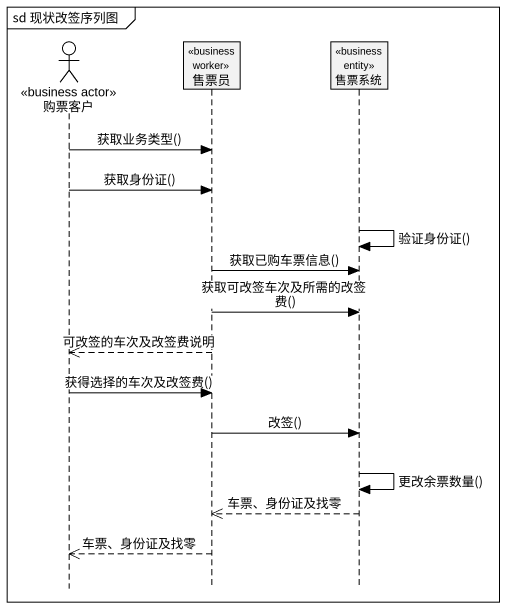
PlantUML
@startuml
mainframe sd 现状改签序列图
hide footbox
actor 购票客户 <<business actor>>
participant 售票员 <<business worker>>
participant 售票系统 <<business entity>>

购票客户 -> 售票员 : 获取业务类型()
购票客户 -> 售票员 : 获取身份证()
售票系统 -> 售票系统 : 验证身份证()
售票员 -> 售票系统 : 获取已购车票信息()
售票员 -> 售票系统 : 获取可改签车次及所需的改签费()
售票员 -->> 购票客户 : 可改签的车次及改签费说明
购票客户 -> 售票员 : 获得选择的车次及改签费()
售票员 -> 售票系统 : 改签()
售票系统 -> 售票系统 : 更改余票数量()
售票系统 -->> 售票员 : 车票、身份证及找零
售票员 -->> 购票客户 : 车票、身份证及找零
@enduml
